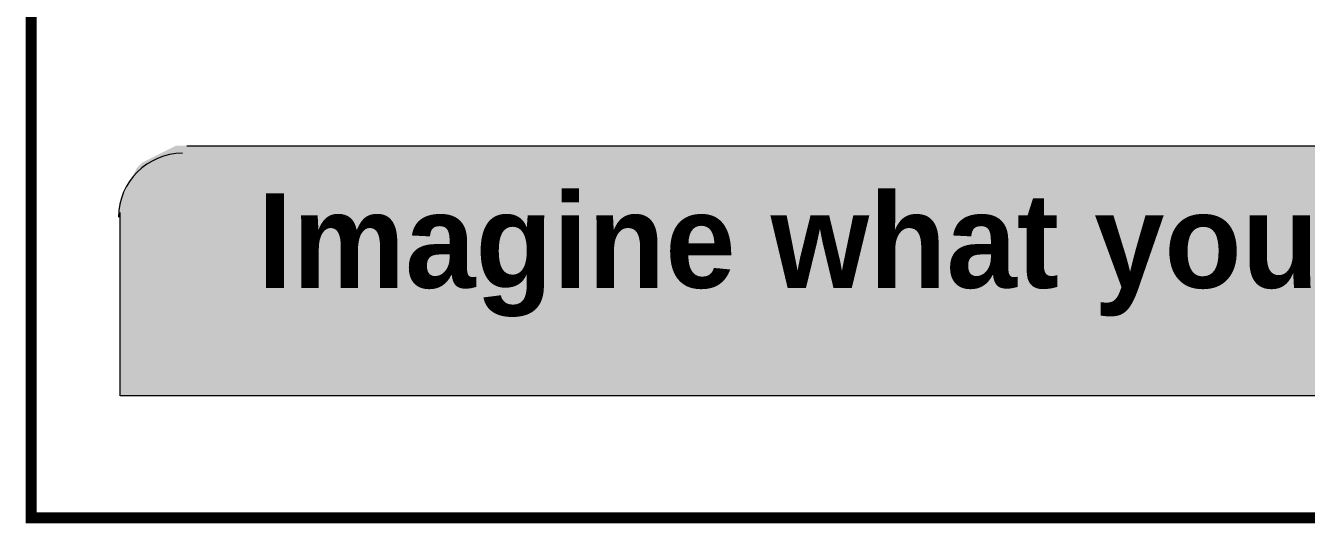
# Model space of a CAD drawing. Header units: millimetres. Extents: x 0.6 to 28.7, y 3.6 to 37.8.
# Drawn here: x 0.595 to 1.556, y 3.618 to 3.992 of the extents above; entities that cross this region are included whole.
import ezdxf

# ---------------------------------------------------------------- set-up
doc = ezdxf.new("R2010")
doc.units = ezdxf.units.MM
doc.layers.add('PDF_FRAME-TB', color=7, linetype='Continuous')
doc.layers.add('PDF_Text', color=254, linetype='Continuous', true_color=0xdbdbdb)
doc.styles.add('PDF Century Gothic Bold', font='GOTHICB.TTF')

msp = doc.modelspace()

# ---------------------------------------------------------------- linework, layer by layer
at = {"layer": 'PDF_FRAME-TB', "lineweight": 0, "const_width": 0.00834}
msp.add_lwpolyline([(28.69933, 37.81919), (0.59884, 37.81919), (0.59884, 3.62242), (28.69933, 3.62242)], close=True, dxfattribs=at)
at = {"layer": 'PDF_FRAME-TB', "color": 172, "lineweight": 9, "true_color": 0x0000dd}
for points in [[(0.7156, 3.90179), (2.07079, 3.90179)], [(2.11666, 3.85176), (2.11666, 3.71415), (0.66556, 3.71415), (0.66556, 3.85176)]]:
    msp.add_lwpolyline(points, dxfattribs=at)
msp.add_arc((0.71238, 3.84821), 0.04795, 90.00003, 179.99997, dxfattribs=at)
at = {"layer": 'PDF_FRAME-TB', "color": 172, "true_color": 0x0000dd, "transparency": 33554559}
for points in [[(0.69058, 3.89345), (2.09998, 3.88929), (0.68224, 3.88929)], [(0.69892, 3.89762), (2.09164, 3.89345), (0.69058, 3.89345)], [(2.09164, 3.89345), (0.69058, 3.89345), (2.09998, 3.88929)], [(0.70726, 3.90179), (2.08747, 3.89762), (0.69892, 3.89762)], [(2.08747, 3.89762), (0.69892, 3.89762), (2.09164, 3.89345)], [(0.7156, 3.90179), (2.07913, 3.90179), (0.70726, 3.90179)], [(2.07913, 3.90179), (0.70726, 3.90179), (2.08747, 3.89762)], [(2.07079, 3.90179), (0.7156, 3.90179), (2.07913, 3.90179)], [(0.67807, 3.88512), (2.11249, 3.87678), (0.6739, 3.87678)], [(0.68224, 3.88929), (2.10415, 3.88512), (0.67807, 3.88512)], [(2.10415, 3.88512), (0.67807, 3.88512), (2.11249, 3.87678)], [(2.09998, 3.88929), (0.68224, 3.88929), (2.10415, 3.88512)], [(0.6739, 3.87678), (2.11249, 3.86844), (0.66973, 3.86844)], [(2.11249, 3.87678), (0.6739, 3.87678), (2.11249, 3.86844)], [(0.66973, 3.86844), (2.11666, 3.8601), (0.66556, 3.8601)], [(2.11249, 3.86844), (0.66973, 3.86844), (2.11666, 3.8601)], [(2.11666, 3.8601), (0.66556, 3.8601), (2.11666, 3.85176)], [(0.66556, 3.8601), (2.11666, 3.85176), (0.66556, 3.85176)], [(2.11666, 3.85176), (0.66556, 3.85176), (2.11666, 3.71415)], [(0.66556, 3.85176), (2.11666, 3.71415), (0.66556, 3.71415)]]:
    msp.add_solid(points, dxfattribs=at)

# ---------------------------------------------------------------- texts
at = {"layer": 'PDF_Text', "insert": (0.76867, 3.81969), "char_height": 0.0710002, "attachment_point": 4, "style": 'PDF Century Gothic Bold'}
msp.add_mtext('Imagine what you can do.', dxfattribs=at)

doc.saveas('drawing.dxf')
